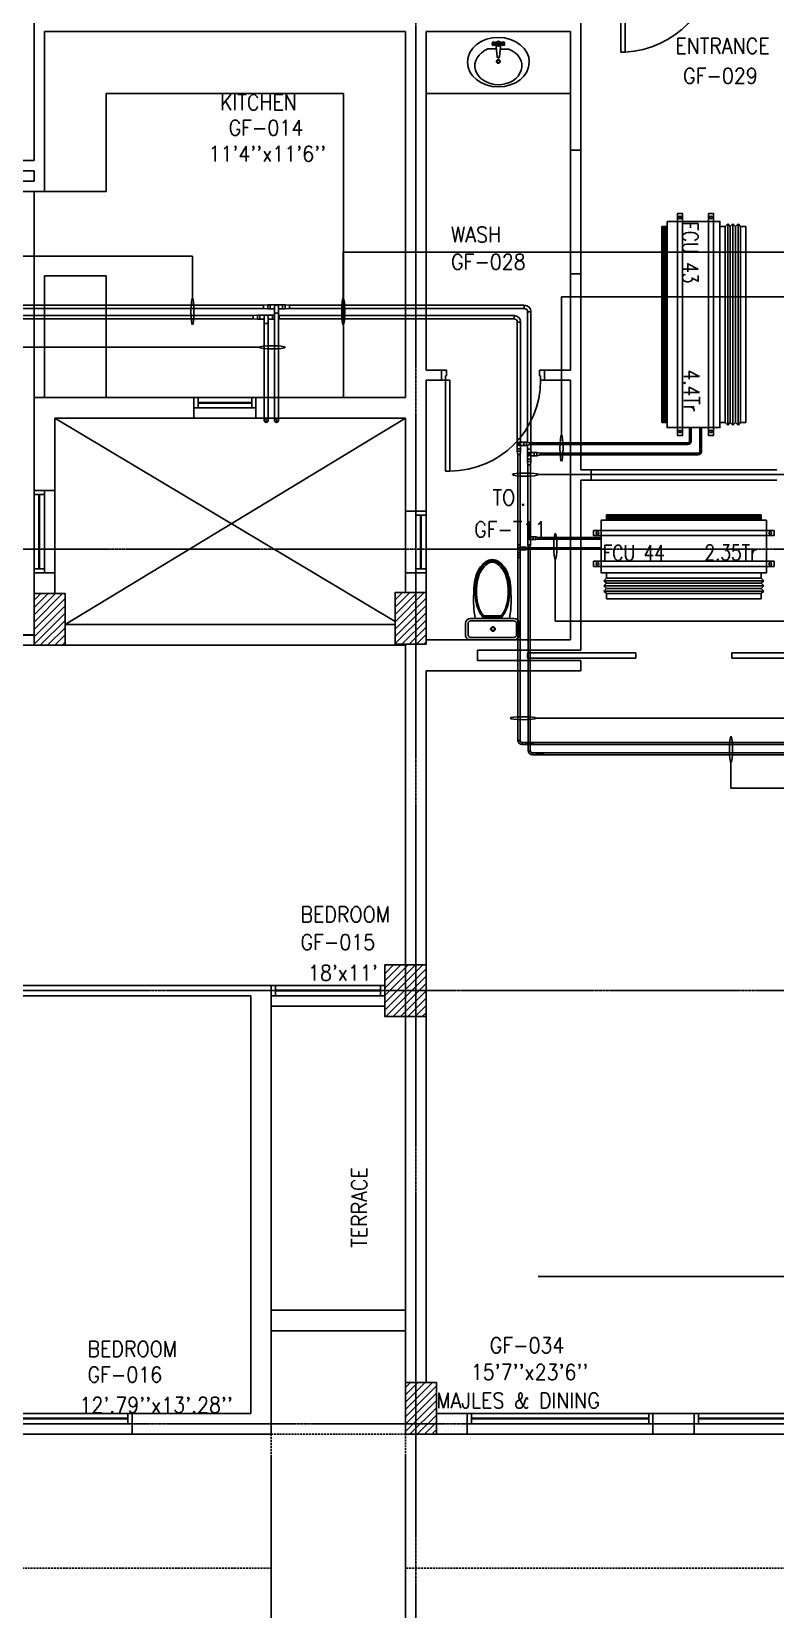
# Model space of a CAD drawing. Header units: millimetres. Extents: x 0 to 79758, y -5689 to 63441.
# Drawn here: x 34797 to 42009, y 8524 to 23825 of the extents above; entities that cross this region are included whole.
import ezdxf

# ---------------------------------------------------------------- set-up
doc = ezdxf.new("R2010")
doc.units = ezdxf.units.MM
doc.linetypes.add('CENTER', pattern=[50.8, 31.75, -6.35, 6.35, -6.35])
doc.linetypes.add('DASHED2', pattern=[9.525, 6.35, -3.175])
for name, color, linetype in [('A-ANNO-DIMS', 1, 'Continuous'), ('A-ANNO-TEXT', 8, 'Continuous'), ('A-DOOR', 4, 'Continuous'), ('A-FLOR-OVHD', 4, 'DASHED2'), ('A-FLOR-PFIX', 8, 'Continuous'), ('A-FLOR-SPCL', 8, 'Continuous'), ('A-GLAZ', 5, 'Continuous'), ('A-GRID', 253, 'CENTER'), ('A-WALL-FULL', 8, 'Continuous'), ('AC-CHILLED WATER TEXT', 41, 'Continuous'), ('AC-CHR', 60, 'Continuous'), ('AC-CHS', 30, 'Continuous'), ('AC-FAD', 6, 'Continuous'), ('AC-HLTEXT', 100, 'Continuous'), ('AC-SAD', 3, 'Continuous'), ('AC-SAD TEXT', 3, 'Continuous'), ('FCU-AC', 160, 'Continuous'), ('S-COL- HACT.', 9, 'Continuous'), ('S-COL.', 8, 'Continuous')]:
    doc.layers.add(name, color=color, linetype=linetype)
doc.styles.add('ROMANS', font='romans.shx', dxfattribs={"width": 0.8})
doc.styles.add('SIMPLEX', font='simplex.shx', dxfattribs={"width": 0.8})
doc.dimstyles.new('100 of DIM2', dxfattribs={"dimscale": 0, "dimtxt": 200, "dimasz": 150, "dimexe": 75, "dimexo": 200, "dimgap": 75, "dimtad": 1, "dimdec": 0, "dimrnd": 5, "dimzin": 0, "dimdsep": 46, "dimtxsty": 'ROMANS', "dimblk": 'ARCHTICK', "dimcen": 100, "dimclrd": 94, "dimclre": 94, "dimclrt": 2, "dimadec": 0, "dimazin": 0, "dimtfac": 1, "dimtdec": 0, "dimtofl": 0, "dimtmove": 2, "dimatfit": 3, "dimldrblk": 'OPEN90', "dimfxl": 75, "dimtolj": 1, "dimtzin": 0, "dimarcsym": 0})
pattern_1 = [(45, (-1585476.315, 1519493.8684), (-2.2450640303, 2.2450640303), [])]

# ---------------------------------------------------------------- blocks, each defined once
blk = doc.blocks.new('W-180')
for p, q in [((1800, 100), (0, 100)), ((1800, 0), (0, 0)), ((40, 0), (40, 100)), ((1760, 100), (1760, 0))]:
    blk.add_line(p, q)
at = {"linetype": 'Continuous'}
for p, q in [((1760, 53), (40, 53)), ((1760, 47), (40, 47))]:
    blk.add_line(p, q, dxfattribs=at)
blk = doc.blocks.new('D-100-R1')
for p, q in [((-80, 980), (-80, 100)), ((-80, 980), (-40, 980)), ((-40, 980), (-40, 55)), ((-1000, 100), (-1000, 0)), ((-1000, 100), (-960, 100)), ((-960, 100), (-960, 55)), ((-960, 55), (-950, 55)), ((-950, 55), (-950, 0)), ((-80, 100), (0, 100)), ((-50, 55), (-50, 0)), ((-50, 55), (-40, 55)), ((-50, 0), (0, 0)), ((0, 100), (0, 0)), ((-1000, 0), (-950, 0))]:
    blk.add_line(p, q)
at = {"linetype": 'Continuous'}
blk.add_arc((-80, 100), 880, 90, 180, dxfattribs=at)
blk = doc.blocks.new('WC-1')
for p, q in [((-210, 0), (210, 0)), ((-260, -160), (-260, -50)), ((-235, -160), (-235, -50)), ((-210, -25), (210, -25)), ((235, -50), (235, -160)), ((260, -50), (260, -160)), ((210, -185), (-210, -185)), ((210, -210), (-210, -210)), ((91, -223), (-91, -223)), ((86, -235), (-86, -235))]:
    blk.add_line(p, q)
for radius in [22.1, 17.1]:
    blk.add_circle((-6, -107), radius)
for centre, radius, start, end in [((-210, -50), 50, 90, 180), ((-210, -50), 25, 90, 180), ((210, -50), 50, 360, 90), ((210, -50), 25, 360, 90), ((-210, -160), 50, 180, 270), ((-210, -160), 25, 180, 270), ((722, -383), 904, 168.9529, 184.0632), ((178, -428), 341, 149.8586, 166.4766), ((178, -428), 328, 149.8586, 166.4766), ((69, -365), 214, 138.4152, 149.8586), ((69, -365), 201, 139.9943, 149.8586), ((-69, -365), 201, 30.1414, 40.0057), ((-69, -365), 214, 30.1414, 41.5848), ((-178, -428), 328, 13.5234, 30.1414), ((-178, -428), 341, 13.5234, 30.1414), ((210, -160), 25, 270, 360), ((210, -160), 50, 270, 360), ((352, -470), 532, 177.5541, 180), ((352, -470), 520, 166.4766, 180), ((352, -470), 507, 166.4766, 180), ((-352, -470), 507, 360, 13.5234), ((-352, -470), 520, 360, 13.5234), ((-352, -470), 532, 360, 2.4459), ((352, -470), 532, 180, 193.5234), ((352, -470), 520, 180, 193.5234), ((178, -512), 353, 193.5234, 210.1414), ((352, -470), 507, 180, 193.5234), ((178, -512), 341, 193.5234, 210.1414), ((178, -512), 328, 193.5234, 210.1414), ((-178, -512), 328, 329.8586, 346.4766), ((-178, -512), 341, 329.8586, 346.4766), ((-178, -512), 353, 329.8586, 346.4766), ((-352, -470), 507, 346.4766, 360), ((-352, -470), 520, 346.4766, 360), ((-352, -470), 532, 346.4766, 360), ((69, -575), 226, 210.1414, 234.4972), ((69, -575), 214, 210.1414, 234.4972), ((69, -575), 201, 210.1414, 234.4972), ((0, -672), 108, 234.4972, 270), ((0, -672), 95.9, 234.4972, 270), ((0, -672), 83.4, 234.4972, 270), ((0, -672), 83.4, 270, 305.5028), ((0, -672), 95.9, 270, 305.5028), ((0, -672), 108, 270, 305.5028), ((-69, -575), 201, 305.5028, 329.8586), ((-69, -575), 214, 305.5028, 329.8586), ((-69, -575), 226, 305.5028, 329.8586)]:
    blk.add_arc(centre, radius, start, end)
at = {"linetype": 'Continuous', "ltscale": 50}
blk.add_arc((-722, -383), 904, 355.9368, 11.0471, dxfattribs=at)
blk = doc.blocks.new('D-130-R')
for p, q in [((1220, 200), (1220, 1100)), ((1220, 1100), (1260, 1100)), ((1260, 200), (1260, 1100)), ((80, 520), (40, 520)), ((40, 200), (40, 520)), ((80, 200), (80, 520)), ((0, 0), (0, 200)), ((80, 200), (0, 200)), ((40, 150), (40, 200)), ((1300, 200), (1220, 200)), ((1260, 150), (1260, 200)), ((1300, 0), (1300, 200)), ((50, 0), (0, 0)), ((50, 150), (40, 150)), ((50, 0), (50, 150)), ((1260, 150), (1250, 150)), ((1250, 0), (1250, 150)), ((1300, 0), (1250, 0))]:
    blk.add_line(p, q)
for centre, radius, start, end in [((1260, 200), 900, 92.5473, 180), ((40, 200), 320, 0, 82.8192)]:
    blk.add_arc(centre, radius, start, end)
blk = doc.blocks.new('W-80')
for p, q in [((800, 100), (0, 100)), ((800, 0), (0, 0)), ((40, 0), (40, 100)), ((760, 100), (760, 0))]:
    blk.add_line(p, q)
at = {"linetype": 'Continuous'}
for p, q in [((760, 53), (40, 53)), ((760, 47), (40, 47))]:
    blk.add_line(p, q, dxfattribs=at)
blk = doc.blocks.new('W-60')
for p, q in [((600, 100), (0, 100)), ((600, 0), (0, 0)), ((40, 0), (40, 100)), ((560, 100), (560, 0))]:
    blk.add_line(p, q)
at = {"linetype": 'Continuous'}
for p, q in [((560, 53), (40, 53)), ((560, 47), (40, 47))]:
    blk.add_line(p, q, dxfattribs=at)
blk = doc.blocks.new('LAV-2')
for p, q in [((-102, 330), (-23, 330)), ((-21, 393), (-55, 399)), ((-21, 369), (-55, 363)), ((-24, 385), (-49, 381)), ((-24, 377), (-49, 381)), ((-25, 381), (-13, 258)), ((-19, 381), (17, 381)), ((-1, 363), (-1, 399)), ((23, 381), (11, 257)), ((53, 399), (20, 393)), ((53, 363), (20, 369)), ((21, 329), (101, 329)), ((47, 381), (23, 385)), ((47, 381), (23, 376))]:
    blk.add_line(p, q)
for centre, radius in [((-1, 381), 24), ((-1, 381), 18), ((-1, 209), 18), ((-1, 209), 13.2)]:
    blk.add_circle(centre, radius)
blk.add_arc((-1, 257), 12, 179.8053, 359.8053)
for centre, major_axis, ratio in [((-1, 202), (-300, 1), 0.8), ((53, 381), (0.1, 18), 0.333333)]:
    blk.add_ellipse(centre, major_axis=major_axis, ratio=ratio)
blk.add_ellipse((-1, 166), major_axis=(-228, 1), ratio=0.8, start_param=5.174, end_param=10.533963)
at = {"extrusion": (0, 0, -1)}
blk.add_ellipse((-55, 381), major_axis=(0.1, 18), ratio=0.333333, dxfattribs=at)
for points, knots in [([(-55, 365), (-55, 366), (-55, 366), (-55, 366), (-55, 366), (-56, 367), (-56, 368), (-57, 370), (-57, 371), (-58, 374), (-58, 375), (-58, 379), (-58, 381), (-58, 386), (-58, 388), (-57, 392), (-57, 393), (-56, 394), (-56, 395), (-55, 396), (-55, 396), (-55, 396), (-55, 397), (-55, 397)], [3.378318, 3.378318, 3.378318, 3.378318, 3.519844, 3.519844, 3.66137, 3.66137, 3.925951, 3.925951, 4.190531, 4.190531, 4.455112, 4.455112, 4.86737, 4.86737, 5.279628, 5.279628, 5.565785, 5.565785, 5.785568, 5.785568, 5.957, 5.957, 6.04646, 6.04646, 6.04646, 6.04646]), ([(-55, 397), (-55, 397), (-54, 396), (-54, 396), (-54, 396), (-53, 395), (-53, 394), (-52, 392), (-52, 391), (-52, 388), (-51, 387), (-51, 383), (-51, 381), (-51, 376), (-52, 374), (-52, 370), (-53, 369), (-53, 368), (-54, 367), (-54, 366), (-54, 366), (-55, 366), (-55, 365), (-55, 365)], [0.236726, 0.236726, 0.236726, 0.236726, 0.378252, 0.378252, 0.519778, 0.519778, 0.784358, 0.784358, 1.048939, 1.048939, 1.313519, 1.313519, 1.725777, 1.725777, 2.138035, 2.138035, 2.424192, 2.424192, 2.643976, 2.643976, 2.815407, 2.815407, 2.904867, 2.904867, 2.904867, 2.904867]), ([(53, 396), (53, 396), (53, 396), (53, 396), (53, 395), (52, 394), (52, 394), (51, 392), (51, 390), (50, 388), (50, 386), (50, 383), (50, 380), (50, 376), (50, 373), (51, 370), (51, 369), (52, 367), (52, 367), (53, 366), (53, 365), (53, 365), (53, 365), (53, 365)], [0.236726, 0.236726, 0.236726, 0.236726, 0.378252, 0.378252, 0.519778, 0.519778, 0.784358, 0.784358, 1.048939, 1.048939, 1.313519, 1.313519, 1.725777, 1.725777, 2.138035, 2.138035, 2.424192, 2.424192, 2.643976, 2.643976, 2.815407, 2.815407, 2.904867, 2.904867, 2.904867, 2.904867]), ([(53, 365), (53, 365), (53, 365), (54, 366), (54, 366), (55, 367), (55, 368), (56, 370), (56, 371), (56, 373), (57, 375), (57, 379), (57, 381), (57, 386), (56, 388), (56, 391), (55, 392), (55, 394), (54, 395), (54, 396), (54, 396), (54, 396), (53, 396), (53, 396)], [3.378318, 3.378318, 3.378318, 3.378318, 3.519844, 3.519844, 3.66137, 3.66137, 3.925951, 3.925951, 4.190531, 4.190531, 4.455112, 4.455112, 4.86737, 4.86737, 5.279628, 5.279628, 5.565785, 5.565785, 5.785568, 5.785568, 5.957, 5.957, 6.04646, 6.04646, 6.04646, 6.04646])]:
    blk.add_open_spline(points, degree=3, knots=knots)
blk = doc.blocks.new('_ArchTick')
at = {"color": 0, "linetype": 'ByBlock', "const_width": 0.15}
blk.add_lwpolyline([(-0.5, -0.5), (0.5, 0.5)], dxfattribs=at)
blk = doc.blocks.new('*D135')
at = {"layer": 'A-ANNO-DIMS', "color": 94, "linetype": 'Continuous', "lineweight": -2, "ltscale": 3, "transparency": 16777216}
for p, q in [((38422, 10025), (38422, 7411)), ((51222, 10025), (51222, 7411)), ((51222, 7486), (38422, 7486))]:
    blk.add_line(p, q, dxfattribs=at)
at = {"layer": 'Defpoints', "color": 0, "linetype": 'Continuous', "ltscale": 3, "transparency": 16777216}
for p in [(38422, 10225), (51222, 10225), (38422, 7486)]:
    blk.add_point(p, dxfattribs=at)
at = {"layer": 'A-ANNO-DIMS', "color": 94, "linetype": 'Continuous', "lineweight": -2, "ltscale": 3, "transparency": 16777216, "xscale": 150, "yscale": 150, "zscale": 150, "rotation": 180}
blk.add_blockref('_ArchTick', (38422, 7486), dxfattribs=at)
at = {"layer": 'A-ANNO-DIMS', "color": 94, "linetype": 'Continuous', "lineweight": -2, "ltscale": 3, "transparency": 16777216, "xscale": 150, "yscale": 150, "zscale": 150}
blk.add_blockref('_ArchTick', (51222, 7486), dxfattribs=at)
at = {"layer": 'A-ANNO-DIMS', "color": 2, "linetype": 'Continuous', "ltscale": 3, "transparency": 16777216, "insert": (44822, 7661), "char_height": 200, "attachment_point": 5, "style": 'ROMANS'}
blk.add_mtext('\\A1;12800', dxfattribs=at)
blk = doc.blocks.new('_Open90')
at = {"color": 0, "linetype": 'ByBlock', "lineweight": -2}
for p, q in [((0, 0), (-1, 0)), ((-0.5, 0.5), (0, 0)), ((0, 0), (-0.5, -0.5))]:
    blk.add_line(p, q, dxfattribs=at)
blk = doc.blocks.new('*D136')
at = {"layer": 'A-ANNO-DIMS', "color": 94, "linetype": 'Continuous', "lineweight": -2, "ltscale": 3, "transparency": 16777216}
for p, q in [((37122, 10025), (37122, 7411)), ((38422, 10025), (38422, 7411)), ((38422, 7486), (37122, 7486))]:
    blk.add_line(p, q, dxfattribs=at)
at = {"layer": 'Defpoints', "color": 0, "linetype": 'Continuous', "ltscale": 3, "transparency": 16777216}
for p in [(37122, 10225), (38422, 10225), (37122, 7486)]:
    blk.add_point(p, dxfattribs=at)
at = {"layer": 'A-ANNO-DIMS', "color": 94, "linetype": 'Continuous', "lineweight": -2, "ltscale": 3, "transparency": 16777216, "xscale": 150, "yscale": 150, "zscale": 150, "rotation": 180}
blk.add_blockref('_ArchTick', (37122, 7486), dxfattribs=at)
at = {"layer": 'A-ANNO-DIMS', "color": 94, "linetype": 'Continuous', "lineweight": -2, "ltscale": 3, "transparency": 16777216, "xscale": 150, "yscale": 150, "zscale": 150}
blk.add_blockref('_ArchTick', (38422, 7486), dxfattribs=at)
at = {"layer": 'A-ANNO-DIMS', "color": 2, "linetype": 'Continuous', "ltscale": 3, "transparency": 16777216, "insert": (37772, 7661), "char_height": 200, "attachment_point": 5, "style": 'ROMANS'}
blk.add_mtext('\\A1;1300', dxfattribs=at)
blk = doc.blocks.new('*D137')
at = {"layer": 'A-ANNO-DIMS', "color": 94, "linetype": 'Continuous', "lineweight": -2, "ltscale": 3, "transparency": 16777216}
for p, q in [((32822, 10025), (32822, 7411)), ((37122, 10025), (37122, 7411)), ((37122, 7486), (32822, 7486))]:
    blk.add_line(p, q, dxfattribs=at)
at = {"layer": 'Defpoints', "color": 0, "linetype": 'Continuous', "ltscale": 3, "transparency": 16777216}
for p in [(32822, 10225), (37122, 10225), (32822, 7486)]:
    blk.add_point(p, dxfattribs=at)
at = {"layer": 'A-ANNO-DIMS', "color": 94, "linetype": 'Continuous', "lineweight": -2, "ltscale": 3, "transparency": 16777216, "xscale": 150, "yscale": 150, "zscale": 150, "rotation": 180}
blk.add_blockref('_ArchTick', (32822, 7486), dxfattribs=at)
at = {"layer": 'A-ANNO-DIMS', "color": 94, "linetype": 'Continuous', "lineweight": -2, "ltscale": 3, "transparency": 16777216, "xscale": 150, "yscale": 150, "zscale": 150}
blk.add_blockref('_ArchTick', (37122, 7486), dxfattribs=at)
at = {"layer": 'A-ANNO-DIMS', "color": 2, "linetype": 'Continuous', "ltscale": 3, "transparency": 16777216, "insert": (34972, 7661), "char_height": 200, "attachment_point": 5, "style": 'ROMANS'}
blk.add_mtext('\\A1;4300', dxfattribs=at)
blk = doc.blocks.new('fcu 2.5 tr')
h = blk.add_hatch()
h.set_pattern_fill('NET', color=3)
h.paths.add_polyline_path([(83172, -1587743), (81672, -1587743), (81672, -1587793), (83172, -1587793)])
at = {"layer": 'FCU-AC', "color": 1}
for p, q in [((83172, -1586980), (81672, -1586980)), ((81672, -1586980), (81672, -1587030)), ((83172, -1587030), (83172, -1586980)), ((81672, -1587030), (83172, -1587030)), ((83172, -1587180), (81672, -1587180)), ((81672, -1587180), (81672, -1587230)), ((81672, -1587230), (83172, -1587230)), ((83172, -1587230), (83172, -1587180))]:
    blk.add_line(p, q, dxfattribs=at)
at = {"layer": 'FCU-AC'}
for p, q in [((81672, -1587030), (81647, -1587055)), ((83197, -1587055), (81647, -1587055)), ((81672, -1587080), (81647, -1587055)), ((81672, -1587080), (81647, -1587105)), ((83197, -1587105), (81647, -1587105)), ((81672, -1587130), (81647, -1587105)), ((81672, -1587130), (81647, -1587155)), ((83172, -1587030), (81672, -1587030)), ((83172, -1587080), (81672, -1587080)), ((83172, -1587080), (81672, -1587080)), ((83172, -1587130), (81672, -1587130)), ((83172, -1587130), (81672, -1587130)), ((83197, -1587055), (83172, -1587030)), ((83197, -1587055), (83172, -1587080)), ((83197, -1587105), (83172, -1587080)), ((83197, -1587105), (83172, -1587130)), ((83197, -1587155), (83172, -1587130)), ((83197, -1587155), (81647, -1587155)), ((81672, -1587180), (81647, -1587155)), ((83197, -1587155), (83172, -1587180))]:
    blk.add_line(p, q, dxfattribs=at)
at = {"layer": 'FCU-AC', "color": 6}
for points in [[(81547, -1587343), (83297, -1587343), (83297, -1587293), (81547, -1587293)], [(81547, -1587643), (83297, -1587643), (83297, -1587593), (81547, -1587593)]]:
    blk.add_lwpolyline(points, close=True, dxfattribs=at)
at = {"layer": 'FCU-AC'}
blk.add_lwpolyline([(81622, -1587743), (83222, -1587743), (83222, -1587230), (81622, -1587230)], close=True, dxfattribs=at)
at = {"layer": 'FCU-AC', "color": 3}
blk.add_lwpolyline([(81672, -1587793), (83172, -1587793), (83172, -1587743), (81672, -1587743)], close=True, dxfattribs=at)
at = {"layer": 'FCU-AC', "color": 6}
for centre in [(81584, -1587318), (83259, -1587318), (81584, -1587618), (83259, -1587618)]:
    blk.add_circle(centre, 12.5, dxfattribs=at)
blk = doc.blocks.new('fcu 3.5 tr')
at = {"layer": 'FCU-AC'}
h = blk.add_hatch(dxfattribs=at)
h.set_pattern_fill('NET', color=3)
h.paths.add_polyline_path([(100970, -1580238), (99070, -1580238), (99070, -1580288), (100970, -1580288)])
at = {"layer": 'FCU-AC', "color": 1}
for p, q in [((100970, -1579475), (99070, -1579475)), ((99070, -1579475), (99070, -1579525)), ((100970, -1579525), (100970, -1579475)), ((99070, -1579525), (100970, -1579525)), ((100970, -1579675), (99070, -1579675)), ((99070, -1579675), (99070, -1579725)), ((99070, -1579725), (100970, -1579725)), ((100970, -1579725), (100970, -1579675))]:
    blk.add_line(p, q, dxfattribs=at)
at = {"layer": 'FCU-AC'}
for p, q in [((99045, -1579550), (99070, -1579525)), ((100995, -1579550), (99045, -1579550)), ((99045, -1579550), (99070, -1579575)), ((99045, -1579600), (99070, -1579575)), ((100995, -1579600), (99045, -1579600)), ((99045, -1579600), (99070, -1579625)), ((99045, -1579650), (99070, -1579625)), ((100970, -1579525), (99070, -1579525)), ((100970, -1579575), (99070, -1579575)), ((100970, -1579575), (99070, -1579575)), ((100970, -1579625), (99070, -1579625)), ((100970, -1579625), (99070, -1579625)), ((100995, -1579550), (100970, -1579525)), ((100995, -1579550), (100970, -1579575)), ((100995, -1579600), (100970, -1579575)), ((100995, -1579600), (100970, -1579625)), ((100995, -1579650), (100970, -1579625)), ((100995, -1579650), (99045, -1579650)), ((99045, -1579650), (99070, -1579675)), ((100995, -1579650), (100970, -1579675))]:
    blk.add_line(p, q, dxfattribs=at)
at = {"layer": 'FCU-AC', "color": 6}
for points in [[(98945, -1579838), (101095, -1579838), (101095, -1579788), (98945, -1579788)], [(98945, -1580138), (101095, -1580138), (101095, -1580088), (98945, -1580088)]]:
    blk.add_lwpolyline(points, close=True, dxfattribs=at)
at = {"layer": 'FCU-AC'}
blk.add_lwpolyline([(99020, -1580238), (101020, -1580238), (101020, -1579725), (99020, -1579725)], close=True, dxfattribs=at)
at = {"layer": 'FCU-AC', "color": 3}
blk.add_lwpolyline([(99070, -1580288), (100970, -1580288), (100970, -1580238), (99070, -1580238)], close=True, dxfattribs=at)
at = {"layer": 'FCU-AC', "color": 6}
for centre in [(98982, -1579813), (101057, -1579813), (98982, -1580113), (101057, -1580113)]:
    blk.add_circle(centre, 12.5, dxfattribs=at)

msp = doc.modelspace()

# ---------------------------------------------------------------- hatches: boundary and pattern name
at = {"layer": 'AC-CHR'}
h = msp.add_hatch(dxfattribs=at)
h.set_pattern_fill('ANSI31', color=256)
h.set_pattern_definition([(45, (-1585376.315, 1519393.8684), (-2.2450640303, 2.2450640303), [])])
h.paths.add_polyline_path([(39606.9, 19728.1, 1), (39638.9, 19728.1, 1)])
h = msp.add_hatch(dxfattribs=at)
h.set_pattern_fill('ANSI31', color=256)
h.set_pattern_definition([(45, (-1585376.315, 1519593.8684), (-2.2450640303, 2.2450640303), [])])
h.paths.add_polyline_path([(39635.4, 18912, 1), (39610.4, 18912, 1)])
h = msp.add_hatch(dxfattribs=at)
h.set_pattern_fill('ANSI31', color=256)
h.set_pattern_definition(pattern_1)
h.paths.add_polyline_path([(39736.2, 16821.9, 0.2679492), (39731.2, 16830.6, 0.5773503), (39731.2, 16813.3, 0.2679492)])
h.paths.add_polyline_path([(39721.2, 16830.6, 0.2679492), (39716.2, 16821.9, 0.2679492), (39721.2, 16813.3, 0.5773503)])
h.paths.add_polyline_path([(39731.2, 16830.6, 0.2679492), (39721.2, 16830.6, -0.2679492), (39726.2, 16821.9, -0.2679492)])
h.paths.add_polyline_path([(39726.2, 16821.9, -0.2679492), (39721.2, 16813.3, 0.2679492), (39731.2, 16813.3, -0.2679492)])
at = {"layer": 'AC-FAD', "true_color": 0xf26722}
h = msp.add_hatch(dxfattribs=at)
h.set_pattern_fill('ANSI31', color=30)
h.set_pattern_definition(pattern_1)
h.paths.add_polyline_path([(39636.2, 16921.9, 0.2679492), (39631.2, 16930.6, 0.5773503), (39631.2, 16913.3, 0.2679492)])
h.paths.add_polyline_path([(39621.2, 16930.6, 0.2679492), (39616.2, 16921.9, 0.2679492), (39621.2, 16913.3, 0.5773503)])
h.paths.add_polyline_path([(39631.2, 16913.3, -0.2679492), (39626.2, 16921.9, -0.2679492), (39621.2, 16913.3, 0.2679492)])
h.paths.add_polyline_path([(39631.2, 16930.6, 0.2679492), (39621.2, 16930.6, -0.2679492), (39626.2, 16921.9, -0.2679492)])
at = {"layer": 'AC-SAD', "true_color": 0xf26722}
h = msp.add_hatch(dxfattribs=at)
h.set_pattern_fill('ANSI31', color=30)
h.set_pattern_definition(pattern_1)
h.paths.add_polyline_path([(39506.9, 19828.1, 1), (39538.9, 19828.1, 1)])
h = msp.add_hatch(dxfattribs=at)
h.set_pattern_fill('ANSI31', color=30)
h.set_pattern_definition(pattern_1)
h.paths.add_polyline_path([(39535.4, 18812, 1), (39510.4, 18812, 1)])
at = {"layer": 'S-COL- HACT.', "linetype": 'Continuous', "ltscale": 3}
h = msp.add_hatch(dxfattribs=at)
h.set_pattern_fill('ANSI31', color=256, scale=400, style=0)
h.set_pattern_definition([(45, (1147627.044, 409937.22), (-35.355339, 35.355339), [])])
h.paths.add_polyline_path([(34821.9, 17875.2), (34821.9, 18375.2), (35121.9, 18375.2), (35121.9, 17875.2)])
h = msp.add_hatch(dxfattribs=at)
h.set_pattern_fill('ANSI31', color=256, scale=400, style=0)
h.set_pattern_definition([(45, (1147527.044, 409947.22), (-35.355339, 35.355339), [])])
h.paths.add_polyline_path([(38321.9, 17885.2), (38321.9, 18385.2), (38621.9, 18385.2), (38621.9, 17885.2)])
h = msp.add_hatch(dxfattribs=at)
h.set_pattern_fill('ANSI31', color=256, scale=400, style=0)
h.set_pattern_definition([(45, (1147577.044, 409937.22), (-35.355339, 35.355339), [])])
h.paths.add_polyline_path([(38621.9, 14775.2), (38621.9, 14275.2), (38221.9, 14275.2), (38221.9, 14775.2)])
h = msp.add_hatch(dxfattribs=at)
h.set_pattern_fill('ANSI31', color=256, scale=400, style=0)
h.set_pattern_definition([(45, (268117.05, 9500.453), (-35.355339, 35.355339), [])])
h.paths.add_polyline_path([(38721.9, 10725.2), (38721.9, 10225.2), (38421.9, 10225.2), (38421.9, 10725.2)])

# ---------------------------------------------------------------- linework, layer by layer
at = {"layer": 'A-DOOR', "ltscale": 3}
for points in [[(39605.9, 17800.2), (39605.9, 17750.2), (40655.9, 17750.2), (40655.9, 17800.2), (39605.9, 17800.2)], [(42637.9, 17800.2), (42637.9, 17750.2), (41587.9, 17750.2), (41587.9, 17800.2), (42637.9, 17800.2)]]:
    msp.add_lwpolyline(points, dxfattribs=at)
at = {"layer": 'A-FLOR-OVHD', "linetype": 'Continuous', "ltscale": 3}
for p, q in [((40021.9, 22675.2), (40021.9, 21475.2)), ((40121.9, 21475.2), (40121.9, 22675.2)), ((42021.9, 19575.2), (40221.9, 19575.2)), ((40221.9, 19475.2), (42021.9, 19475.2))]:
    msp.add_line(p, q, dxfattribs=at)
at = {"layer": 'A-FLOR-OVHD', "ltscale": 3}
msp.add_lwpolyline([(51221.9, 10225.2), (51221.9, 8925.2), (38421.9, 8925.2), (38421.9, 10225.2), (37121.9, 10225.2), (37121.9, 8925.2), (32821.9, 8925.2), (32821.9, 9325.2), (31221.9, 9325.2), (31221.9, 8925.2), (24221.9, 8925.2), (24221.9, 18575.2), (23221.9, 18575.2), (23221.9, 23075.2)], dxfattribs=at)
msp.add_lwpolyline([(51221.9, 10225.2), (51221.9, 8925.2), (38421.9, 8925.2), (38421.9, 10225.2), (37121.9, 10225.2), (37121.9, 8925.2), (32821.9, 8925.2), (32821.9, 9325.2), (31221.9, 9325.2), (31221.9, 8925.2), (24221.9, 8925.2), (24221.9, 18575.2), (23221.9, 18575.2), (23221.9, 23075.2)], dxfattribs=at)
at = {"layer": 'A-FLOR-SPCL', "ltscale": 3}
for p, q in [((35521.9, 22275.2), (35521.9, 23225.2)), ((35521.9, 23225.2), (37821.9, 23225.2)), ((37821.9, 20275.2), (37821.9, 23225.2)), ((38621.9, 23225.2), (40021.9, 23225.2)), ((34921.9, 22275.2), (35521.9, 22275.2)), ((34921.9, 21455.2), (34921.9, 20275.2)), ((34921.9, 21455.2), (35521.9, 21455.2)), ((35521.9, 20275.2), (35521.9, 21455.2)), ((35021.9, 20075.2), (38321.9, 18104.6)), ((38421.9, 20075.2), (35121.9, 18075.2)), ((37121.9, 11425.2), (38421.9, 11425.2)), ((37121.9, 11225.2), (38421.9, 11225.2))]:
    msp.add_line(p, q, dxfattribs=at)
msp.add_lwpolyline([(34821.9, 22275.2), (31121.9, 22275.2), (31121.9, 17972.5), (34821.9, 17972.5)], close=True, dxfattribs=at)
at = {"layer": 'A-GLAZ', "ltscale": 3}
for p, q in [((36371.9, 20075.2), (36971.9, 20075.2)), ((35021.9, 19375.2), (35021.9, 18575.2)), ((38421.9, 19175.2), (38421.9, 18575.2)), ((37121.9, 14375.2), (38221.9, 14375.2)), ((35771.9, 10225.2), (33971.9, 10225.2)), ((40821.9, 10225.2), (39021.9, 10225.2)), ((43021.9, 10225.2), (41221.9, 10225.2))]:
    msp.add_line(p, q, dxfattribs=at)
at = {"layer": 'A-GLAZ'}
for p, q in [((38221.9, 14575.2), (37121.9, 14575.2)), ((37161.9, 14575.2), (37161.9, 14475.2)), ((38181.9, 14475.2), (38181.9, 14575.2)), ((38221.9, 14475.2), (37121.9, 14475.2))]:
    msp.add_line(p, q, dxfattribs=at)
at = {"layer": 'A-GLAZ', "linetype": 'Continuous'}
for p, q in [((38181.9, 14528.2), (37161.9, 14528.2)), ((38181.9, 14522.2), (37161.9, 14522.2))]:
    msp.add_line(p, q, dxfattribs=at)
at = {"layer": 'A-GRID', "ltscale": 0.1}
for p, q in [((38521.9, 53051.2), (38521.9, 4916.9)), ((13766.1, 18806.2), (39510.4, 18806.2)), ((39534, 18806.2), (57305.7, 18806.2)), ((13764.6, 14525.2), (57304.2, 14525.2)), ((13764.6, 10325.2), (57304.2, 10325.2))]:
    msp.add_line(p, q, dxfattribs=at)
at = {"layer": 'A-WALL-FULL', "ltscale": 3}
for p, q in [((40121.9, 22675.2), (40121.9, 24525.2)), ((34821.9, 22575.2), (34821.9, 24225.2)), ((34921.9, 23825.2), (38421.9, 23825.2)), ((34921.9, 22275.2), (34921.9, 23825.2)), ((38421.9, 20275.2), (38421.9, 23825.2)), ((38621.9, 23825.2), (40021.9, 23825.2)), ((38621.9, 20543.2), (38621.9, 23825.2)), ((40021.9, 22675.2), (40021.9, 23825.2)), ((34921.9, 23425.2), (34921.9, 23325.2)), ((38421.9, 20275.2), (38421.9, 23425.2)), ((40021.9, 22675.2), (40121.9, 22675.2)), ((34121.9, 22575.2), (34821.9, 22575.2)), ((34121.9, 22475.2), (34821.9, 22475.2)), ((34121.9, 22375.2), (34821.9, 22375.2)), ((34821.9, 22375.2), (34821.9, 22475.2)), ((34121.9, 22275.2), (34921.9, 22275.2)), ((40021.9, 21475.2), (40121.9, 21475.2)), ((40021.9, 20543.2), (40021.9, 21475.2)), ((40021.9, 21475.2), (40121.9, 21475.2)), ((40121.9, 19575.2), (40121.9, 21475.2)), ((38621.9, 20543.2), (38771.9, 20543.2)), ((38771.9, 20543.2), (38771.9, 20443.2)), ((39771.9, 20543.2), (40021.9, 20543.2)), ((39771.9, 20543.2), (39771.9, 20443.2)), ((38621.9, 20443.2), (38771.9, 20443.2)), ((38621.9, 19175.2), (38621.9, 20443.2)), ((39771.9, 20443.2), (40021.9, 20443.2)), ((40021.9, 17925.2), (40021.9, 20443.2)), ((34821.9, 20275.2), (36371.9, 20275.2)), ((34821.9, 19375.2), (34821.9, 20275.2)), ((36371.9, 20275.2), (36371.9, 20075.2)), ((36971.9, 20275.2), (36971.9, 20075.2)), ((36971.9, 20275.2), (38421.9, 20275.2)), ((35021.9, 20075.2), (36371.9, 20075.2)), ((35021.9, 19375.2), (35021.9, 20075.2)), ((36971.9, 20075.2), (38421.9, 20075.2)), ((38421.9, 19175.2), (38421.9, 20075.2)), ((40121.9, 19575.2), (40221.9, 19575.2)), ((40121.9, 17925.2), (40121.9, 19475.2)), ((40121.9, 19475.2), (40221.9, 19475.2)), ((40221.9, 19575.2), (40221.9, 19475.2)), ((35021.9, 19375.2), (34821.9, 19375.2)), ((38621.9, 19175.2), (38421.9, 19175.2)), ((34821.9, 18375.2), (34821.9, 18575.2)), ((34821.9, 18575.2), (35021.9, 18575.2)), ((35021.9, 18375.2), (35021.9, 18575.2)), ((38421.9, 18385.2), (38421.9, 18575.2)), ((38621.9, 18575.2), (38421.9, 18575.2)), ((38621.9, 18375.2), (38621.9, 18575.2)), ((35121.9, 18075.2), (38321.9, 18075.2)), ((32821.9, 17975.2), (34821.9, 17975.2)), ((38621.9, 17925.2), (40021.9, 17925.2)), ((40121.9, 17925.2), (40121.9, 17825.2)), ((33021.9, 17875.2), (38421.9, 17875.2)), ((38421.9, 14775.2), (38421.9, 17875.2)), ((39121.9, 17825.2), (40121.9, 17825.2)), ((39121.9, 17725.2), (39121.9, 17825.2)), ((38621.9, 17625.2), (40121.9, 17625.2)), ((38621.9, 10725.2), (38621.9, 17625.2)), ((39121.9, 17725.2), (40121.9, 17725.2)), ((40121.9, 17725.2), (40121.9, 17625.2)), ((38221.9, 14775.2), (38421.9, 14775.2)), ((38221.9, 14275.2), (38221.9, 14775.2)), ((33021.9, 14575.2), (37121.9, 14575.2)), ((37121.9, 14375.2), (37121.9, 14575.2)), ((33021.9, 14475.2), (36921.9, 14475.2)), ((36921.9, 10425.2), (36921.9, 14475.2)), ((37121.9, 14375.2), (37121.9, 14375.2)), ((37121.9, 10225.2), (37121.9, 14375.2)), ((38221.9, 14275.2), (38421.9, 14275.2)), ((38421.9, 10225.2), (38421.9, 14275.2)), ((35771.9, 10425.2), (36921.9, 10425.2)), ((35771.9, 10425.2), (35771.9, 10225.2)), ((38721.9, 10425.2), (39021.9, 10425.2)), ((39021.9, 10425.2), (39021.9, 10225.2)), ((40821.9, 10425.2), (41221.9, 10425.2)), ((40821.9, 10425.2), (40821.9, 10225.2)), ((41221.9, 10425.2), (41221.9, 10225.2)), ((35771.9, 10225.2), (37121.9, 10225.2)), ((38421.9, 10225.2), (39021.9, 10225.2)), ((40821.9, 10225.2), (41221.9, 10225.2))]:
    msp.add_line(p, q, dxfattribs=at)
at = {"layer": 'A-WALL-FULL', "linetype": 'Continuous', "ltscale": 3}
for p, q in [((34821.9, 17975.2), (34821.9, 18375.2)), ((34821.9, 18375.2), (34821.9, 18375.2)), ((35021.9, 18375.2), (35121.9, 18375.2)), ((35121.9, 18375.2), (35121.9, 18075.2)), ((38321.9, 18075.2), (38321.9, 18385.2)), ((38321.9, 18385.2), (38421.9, 18385.2)), ((38621.9, 18375.2), (38621.9, 18375.2)), ((38621.9, 18375.2), (38621.9, 17925.2)), ((38721.9, 10725.2), (38621.9, 10725.2)), ((38721.9, 10425.2), (38721.9, 10725.2))]:
    msp.add_line(p, q, dxfattribs=at)
at = {"layer": 'AC-CHILLED WATER TEXT'}
for p, q in [((36357.2, 21648.8), (11211.9, 21648.8)), ((36357.2, 21235.7), (36357.2, 21648.8)), ((37819.2, 21235.7), (37819.2, 21685.3)), ((37821.9, 21685.3), (59970.5, 21685.3)), ((59970.5, 21251.3), (39935.5, 21251.3)), ((39935.5, 19910), (39935.5, 21251.3)), ((11211.9, 20763.4), (37004.9, 20763.4)), ((39709.6, 19529.1), (59970.5, 19529.1)), ((39875.2, 18706.9), (39875.2, 18106.3)), ((39875.2, 18106.3), (59970.5, 18106.3)), ((39687, 17166.7), (59970.5, 17167.2)), ((41578.4, 16738.3), (41578.4, 16488.6)), ((41578.4, 16488.6), (59970.5, 16488.6)), ((59970.5, 11753.6), (39709.6, 11753.6))]:
    msp.add_line(p, q, dxfattribs=at)
for centre, major_axis in [((36357.2, 21110.7), (0, 125)), ((37819.2, 21110.7), (0, 125)), ((37129.9, 20763.4), (-125, 0)), ((39935.5, 19785), (0, -125)), ((39875.2, 18831.9), (0, -125)), ((39562, 17166.7), (-125, 0)), ((41578.4, 16863.3), (0, -125))]:
    msp.add_ellipse(centre, major_axis=major_axis, ratio=0.12, dxfattribs=at)
at = {"layer": 'AC-CHILLED WATER TEXT', "extrusion": (0, 0, -1)}
msp.add_ellipse((39584.6, 19529.2), major_axis=(125, 0), ratio=0.12, dxfattribs=at)
at = {"layer": 'AC-CHR'}
for p, q in [((34696.8, 21171.2), (37046.9, 21171.2)), ((34700.8, 21139.2), (37046.9, 21139.2)), ((37086.9, 21175.2), (37046.9, 21171.2)), ((37046.9, 21139.2), (37046.9, 21171.2)), ((37086.9, 21135.2), (37046.9, 21139.2)), ((37086.9, 21175.2), (37256.9, 21175.2)), ((37086.9, 21135.2), (37086.9, 21175.2)), ((37086.9, 21135.2), (37151.9, 21135.2)), ((37111.9, 21135.2), (37111.9, 21175.2)), ((37151.9, 20055.2), (37151.9, 21155.2)), ((37191.9, 20055.2), (37191.9, 21155.2)), ((37191.9, 21135.2), (37256.9, 21135.2)), ((37231.9, 21135.2), (37231.9, 21175.2)), ((37256.9, 21135.2), (37256.9, 21175.2)), ((37256.9, 21175.2), (37296.9, 21171.2)), ((37296.9, 21139.2), (37256.9, 21135.2)), ((37296.9, 21171.2), (39574.9, 21171.2)), ((37296.9, 21139.2), (37296.9, 21171.2)), ((37296.9, 21139.2), (39574.9, 21139.2)), ((39574.9, 21139.2), (39574.9, 21171.2)), ((37191.9, 21095.2), (37151.9, 21095.2)), ((39606.9, 21107.2), (39606.9, 19841.2)), ((39638.9, 21107.2), (39606.9, 21107.2)), ((39638.9, 21107.2), (39638.9, 19835.6)), ((41276.5, 19985.4), (41276.5, 19750.6)), ((41291.5, 19985.4), (41291.5, 19750.6)), ((39606.9, 19815), (39606.9, 19655.1)), ((39638.9, 19776.1), (39606.9, 19776.1)), ((39638.9, 19820.6), (39638.9, 19744.1)), ((39695.9, 19744.1), (39638.9, 19744.1)), ((39638.9, 19744.1), (39638.9, 19655.1)), ((39670.9, 19712.1), (39670.9, 19744.1)), ((39695.9, 19712.1), (39695.9, 19744.1)), ((39695.9, 19744.1), (39727.9, 19735.6)), ((41291.5, 19750.6), (41276.5, 19750.6)), ((39638.9, 19680.1), (39606.9, 19680.1)), ((39638.9, 19655.1), (39606.9, 19655.1)), ((39606.9, 19655.1), (39610.4, 19623.1)), ((39610.4, 19623.1), (39610.4, 18849.5)), ((39635.4, 19623.1), (39610.4, 19623.1)), ((39638.9, 19655.1), (39635.4, 19623.1)), ((39635.4, 18899.5), (39635.4, 19623.1)), ((39695.9, 19712.1), (39638.9, 19712.1)), ((39727.9, 19720.6), (39695.9, 19712.1)), ((41261.5, 19735.6), (39727.9, 19735.6)), ((39727.9, 19720.6), (39727.9, 19735.6)), ((41261.5, 19720.6), (39727.9, 19720.6)), ((41261.5, 19720.6), (41261.5, 19735.6)), ((39635.4, 18949.5), (39610.4, 18949.5)), ((39635.4, 18849.5), (39610.4, 18849.5)), ((39610.4, 18849.5), (39612.9, 18824.5)), ((39632.9, 18824.5), (39612.9, 18824.5)), ((39612.9, 18824.5), (39612.9, 18819.5)), ((39635.4, 18849.5), (39632.9, 18824.5)), ((39632.9, 18824.5), (39632.9, 18819.5)), ((39685.4, 18924.5), (39635.4, 18924.5)), ((39635.4, 18899.5), (39635.4, 18849.5)), ((39685.4, 18899.5), (39635.4, 18899.5)), ((39660.4, 18899.5), (39660.4, 18924.5)), ((39685.4, 18899.5), (39685.4, 18924.5)), ((39685.4, 18924.5), (39710.4, 18919.5)), ((39710.4, 18904.5), (39685.4, 18899.5)), ((40321.9, 18919.5), (39710.4, 18919.5)), ((39710.4, 18919.5), (39710.4, 18904.5)), ((40321.9, 18904.5), (39710.4, 18904.5)), ((39612.9, 18804.5), (39612.9, 16931.9)), ((39632.9, 18804.5), (39632.9, 16931.9)), ((39612.9, 16911.9), (39612.9, 16851.9)), ((39632.9, 16851.9), (39612.9, 16851.9)), ((39632.9, 16911.9), (39632.9, 16851.9)), ((44191, 16831.9), (39652.9, 16831.9)), ((39652.9, 16811.9), (39652.9, 16831.9)), ((39692.9, 16811.9), (39692.9, 16831.9)), ((39759.5, 16811.9), (39759.5, 16831.9, 0)), ((44191, 16811.9), (39652.9, 16811.9))]:
    msp.add_line(p, q, dxfattribs=at)
for centre, radius in [((37171.9, 20055.2), 20), ((39622.9, 19728.1), 16), ((39622.9, 18912), 12.5), ((39726.2, 16821.9), 10)]:
    msp.add_circle(centre, radius, dxfattribs=at)
for centre, radius, start, end in [((37171.9, 21155.2), 20, 0, 180), ((39574.9, 21107.2, 0), 64, 0, 90), ((39574.9, 21107.2, 0), 32, 0, 90), ((37151.9, 20055.2), 20, 0, 60), ((37191.9, 20055.2), 20, 180, 240), ((41261.5, 19750.6), 15, 270, 0), ((41261.5, 19750.6), 30, 270, 0), ((39652.9, 16851.9), 40, 180, 270), ((39652.9, 16851.9), 20, 180, 270), ((39692.9, 16821.9), 10, 270, 90), ((39759.5, 16821.9), 10, 90, 270)]:
    msp.add_arc(centre, radius, start, end, dxfattribs=at)
at = {"layer": 'AC-CHS'}
for p, q in [((34702.8, 21071.2), (36946.9, 21071.2)), ((34702.8, 21039.2), (36946.9, 21039.2)), ((36986.9, 21075.2), (36946.9, 21071.2)), ((36946.9, 21039.2), (36946.9, 21071.2)), ((36986.9, 21035.2), (36946.9, 21039.2)), ((36986.9, 21075.2), (37151.9, 21075.2)), ((36986.9, 21035.2), (36986.9, 21075.2)), ((36986.9, 21035.2), (37051.9, 21035.2)), ((37011.9, 21035.2), (37011.9, 21075.2)), ((37051.9, 20055.2), (37051.9, 21055.2)), ((37091.9, 20995.2), (37051.9, 20995.2)), ((37091.9, 20055.2), (37091.9, 21055.2)), ((37091.9, 21035.2), (37151.9, 21035.2)), ((37131.9, 21035.2), (37131.9, 21075.2)), ((37191.9, 21071.7), (37196.9, 21071.2)), ((37196.9, 21039.2), (37191.9, 21038.7)), ((37196.9, 21071.2), (39474.9, 21071.2)), ((37196.9, 21039.2), (37196.9, 21071.2)), ((37196.9, 21039.2), (39474.9, 21039.2)), ((39474.9, 21071.2), (39474.9, 21039.2)), ((39506.9, 21007.2), (39506.9, 19755.1)), ((39538.9, 21007.2), (39506.9, 21007.2)), ((39538.9, 21007.2), (39538.9, 19844.1)), ((41176.5, 19985.4), (41176.5, 19850.6)), ((41191.5, 19985.4), (41191.5, 19850.6)), ((39538.9, 19876.1), (39506.9, 19876.1)), ((39538.9, 19780.1), (39506.9, 19780.1)), ((39538.9, 19755.1), (39506.9, 19755.1)), ((39506.9, 19755.1), (39510.4, 19723.1)), ((39538.9, 19755.1), (39535.4, 19723.1)), ((39595.9, 19844.1), (39538.9, 19844.1)), ((39595.9, 19812.1), (39538.9, 19812.1)), ((39538.9, 19812.1), (39538.9, 19755.1)), ((39570.9, 19812.1), (39570.9, 19844.1)), ((39595.9, 19812.1), (39595.9, 19844.1)), ((39595.9, 19844.1), (39627.9, 19835.6)), ((39627.9, 19820.6), (39595.9, 19812.1)), ((41161.5, 19835.6), (39627.9, 19835.6)), ((39627.9, 19820.6), (39627.9, 19835.6)), ((41161.5, 19820.6), (39627.9, 19820.6)), ((41161.5, 19820.6), (41161.5, 19835.6)), ((41191.5, 19850.6), (41176.5, 19850.6)), ((39510.4, 19723.1), (39510.4, 18749.5)), ((39535.4, 19723.1), (39510.4, 19723.1)), ((39535.4, 19723.1), (39535.4, 18824.5)), ((39535.4, 18849.5), (39510.4, 18849.5)), ((39585.4, 18824.5), (39535.4, 18824.5)), ((39560.4, 18799.5), (39560.4, 18824.5)), ((39585.4, 18799.5), (39585.4, 18824.5)), ((39585.4, 18824.5), (39610.4, 18819.5)), ((39535.4, 18774.5), (39510.4, 18774.5)), ((39535.4, 18749.5), (39510.4, 18749.5)), ((39510.4, 18749.5), (39512.9, 18724.5)), ((39512.9, 18724.5), (39512.9, 16951.9)), ((39532.9, 18724.5), (39512.9, 18724.5)), ((39535.4, 18749.5), (39532.9, 18724.5)), ((39532.9, 18724.5), (39532.9, 16951.9)), ((39535.4, 18799.5), (39535.4, 18749.5)), ((39585.4, 18799.5), (39535.4, 18799.5)), ((39610.4, 18804.5), (39585.4, 18799.5)), ((40321.9, 18819.5), (39610.4, 18819.5)), ((39610.4, 18804.5), (39610.4, 18819.5)), ((40321.9, 18804.5), (39610.4, 18804.5)), ((39512.9, 16951.9), (39532.9, 16951.9)), ((44091, 16931.9), (39552.9, 16931.9)), ((39552.9, 16911.9), (39552.9, 16931.9)), ((44091, 16911.9), (39552.9, 16911.9)), ((39592.9, 16911.9), (39592.9, 16931.9)), ((39659.5, 16911.9), (39659.5, 16931.9, 0))]:
    msp.add_line(p, q, dxfattribs=at)
for centre, radius in [((37071.9, 20055.2), 20), ((39522.9, 19828.1), 16), ((39522.9, 18812), 12.5), ((39626.2, 16921.9), 10)]:
    msp.add_circle(centre, radius, dxfattribs=at)
for centre, radius, start, end in [((37071.9, 21055.2), 20, 0, 180), ((39474.9, 21007.2), 64, 0, 90), ((39474.9, 21007.2), 32, 0, 90), ((37051.9, 20055.2), 20, 0, 60), ((37091.9, 20055.2), 20, 180, 240), ((41161.5, 19850.6), 15, 270, 0), ((41161.5, 19850.6), 30, 270, 0), ((39552.9, 16951.9), 40, 180, 270), ((39552.9, 16951.9), 20, 180, 270), ((39592.9, 16921.9), 10, 270, 90), ((39659.5, 16921.9), 10, 90, 270)]:
    msp.add_arc(centre, radius, start, end, dxfattribs=at)
at = {"layer": 'AC-HLTEXT'}
for p, q in [((38421.9, 14275.2), (38421.9, 14871.9)), ((38221.9, 14525.2), (38909.1, 14525.2))]:
    msp.add_line(p, q, dxfattribs=at)
at = {"layer": 'S-COL.', "linetype": 'Continuous', "ltscale": 3}
for points in [[(34821.9, 17875.2), (34821.9, 18375.2), (35121.9, 18375.2), (35121.9, 17875.2)], [(34821.9, 17875.2), (34821.9, 18375.2), (35121.9, 18375.2), (35121.9, 17875.2)], [(38321.9, 17885.2), (38321.9, 18385.2), (38621.9, 18385.2), (38621.9, 17885.2)], [(38321.9, 17885.2), (38321.9, 18385.2), (38621.9, 18385.2), (38621.9, 17885.2)], [(38621.9, 14775.2), (38621.9, 14275.2), (38221.9, 14275.2), (38221.9, 14775.2)], [(38621.9, 14775.2), (38621.9, 14275.2), (38221.9, 14275.2), (38221.9, 14775.2)], [(38621.9, 14775.2), (38621.9, 14275.2), (38221.9, 14275.2), (38221.9, 14775.2)], [(38421.9, 10225.2), (38421.9, 10725.2), (38721.9, 10725.2), (38721.9, 10225.2)], [(38421.9, 10225.2), (38421.9, 10725.2), (38721.9, 10725.2), (38721.9, 10225.2)], [(38421.9, 10225.2), (38421.9, 10725.2), (38721.9, 10725.2), (38721.9, 10225.2)], [(38721.9, 10725.2), (38721.9, 10225.2), (38421.9, 10225.2), (38421.9, 10725.2)]]:
    msp.add_lwpolyline(points, close=True, dxfattribs=at)

# ---------------------------------------------------------------- block references
at = {"layer": 'A-DOOR', "ltscale": 3, "rotation": 180}
for name, p in [('D-130-R', (41771.9, 24725.2)), ('D-100-R1', (38771.9, 20543.2))]:
    msp.add_blockref(name, p, dxfattribs=at)
at = {"layer": 'A-FLOR-PFIX', "ltscale": 3}
msp.add_blockref('LAV-2', (39323.9, 23326.6), dxfattribs=at)
at = {"layer": 'A-FLOR-PFIX', "ltscale": 3, "rotation": 180}
msp.add_blockref('WC-1', (39264.6, 17925.2), dxfattribs=at)
at = {"layer": 'A-GLAZ', "ltscale": 3}
for p, rotation in [((36971.9, 20275.2), 180), ((38621.9, 18575.2), 90)]:
    msp.add_blockref('W-60', p, dxfattribs=dict(at, rotation=rotation))
at = {"layer": 'A-GLAZ', "ltscale": 3, "xscale": -1}
for name, p, rotation in [('W-80', (34821.9, 18575.2), 270), ('W-180', (33971.9, 10425.2), 180), ('W-180', (39021.9, 10425.2), 180), ('W-180', (41221.9, 10425.2), 180)]:
    msp.add_blockref(name, p, dxfattribs=dict(at, rotation=rotation))
at = {"layer": 'FCU-AC', "color": 3}
for name, p, rotation in [('fcu 3.5 tr', (1621196.9, 121004.8), 270), ('fcu 2.5 tr', (123543.4, -1568654.8), 180)]:
    msp.add_blockref(name, p, dxfattribs=dict(at, rotation=rotation))

# ---------------------------------------------------------------- texts
at = {"layer": 'A-ANNO-TEXT', "style": 'ROMANS', "width": 0.9}
for s, p in [('ENTRANCE', (41039, 23610.5)), ('GF-029', (41114.7, 23320.7)), ('KITCHEN', (36624.9, 23063.7)), ('GF-014', (36708.1, 22817.5)), ("11'4''x11'6''", (36512.9, 22565.2)), ('WASH', (38864.4, 21781.7)), ('GF-028', (38864.4, 21517.4)), ('TOI.', (39267.3, 19230.9)), ('GF-T11', (39089.3, 18922.7)), ('BEDROOM', (37405.7, 15189.4)), ('GF-015', (37405.7, 14920.8)), ("18'x11'", (37477.7, 14622.4)), ('BEDROOM', (35340.5, 10975.1)), ('GF-034', (39239.9, 11011.1)), ('GF-016', (35340.5, 10726.4)), ("15'7''x23'6''", (39055.6, 10751.4)), ("12'.79''x13'.28''", (35262.1, 10432.2)), ('MAJLES & DINING', (38721.9, 10475.2))]:
    msp.add_text(s, height=150, dxfattribs=at).set_placement(p)
msp.add_text('TERRACE', height=150, rotation=90, dxfattribs=at).set_placement((38048.8, 12031.3))
at = {"layer": 'AC-SAD TEXT', "style": 'SIMPLEX', "width": 0.8}
for s, p in [('FCU 43', (41108.9, 21985.2)), ('4.4Tr', (41122.4, 20546.1))]:
    msp.add_text(s, height=150, rotation=270, dxfattribs=at).set_placement(p)
for s, p in [('FCU 44', (40335.3, 18694.9)), ('2.35Tr', (41321.3, 18699.4))]:
    msp.add_text(s, height=150, dxfattribs=at).set_placement(p)

# ---------------------------------------------------------------- dimensions: what is measured, and where the dimension line sits
at = {"layer": 'A-ANNO-DIMS', "linetype": 'Continuous', "ltscale": 3}
for base, p1, p2, picture, middle in [((32821.9, 7486.2), (37121.9, 10225.2), (32821.9, 10225.2), '*D137', (34971.9, 7661.2)), ((37121.9, 7486.2), (38421.9, 10225.2), (37121.9, 10225.2), '*D136', (37771.9, 7661.2)), ((38421.9, 7486.2), (51221.9, 10225.2), (38421.9, 10225.2), '*D135', (44821.9, 7661.2))]:
    dim = msp.add_linear_dim(base=base, p1=p1, p2=p2, dimstyle='100 of DIM2', override={"dimscale": 1}, dxfattribs=at)
    dim.commit()
    dim.dimension.update_dxf_attribs({"geometry": picture, "text_midpoint": middle})

doc.saveas('drawing.dxf')
